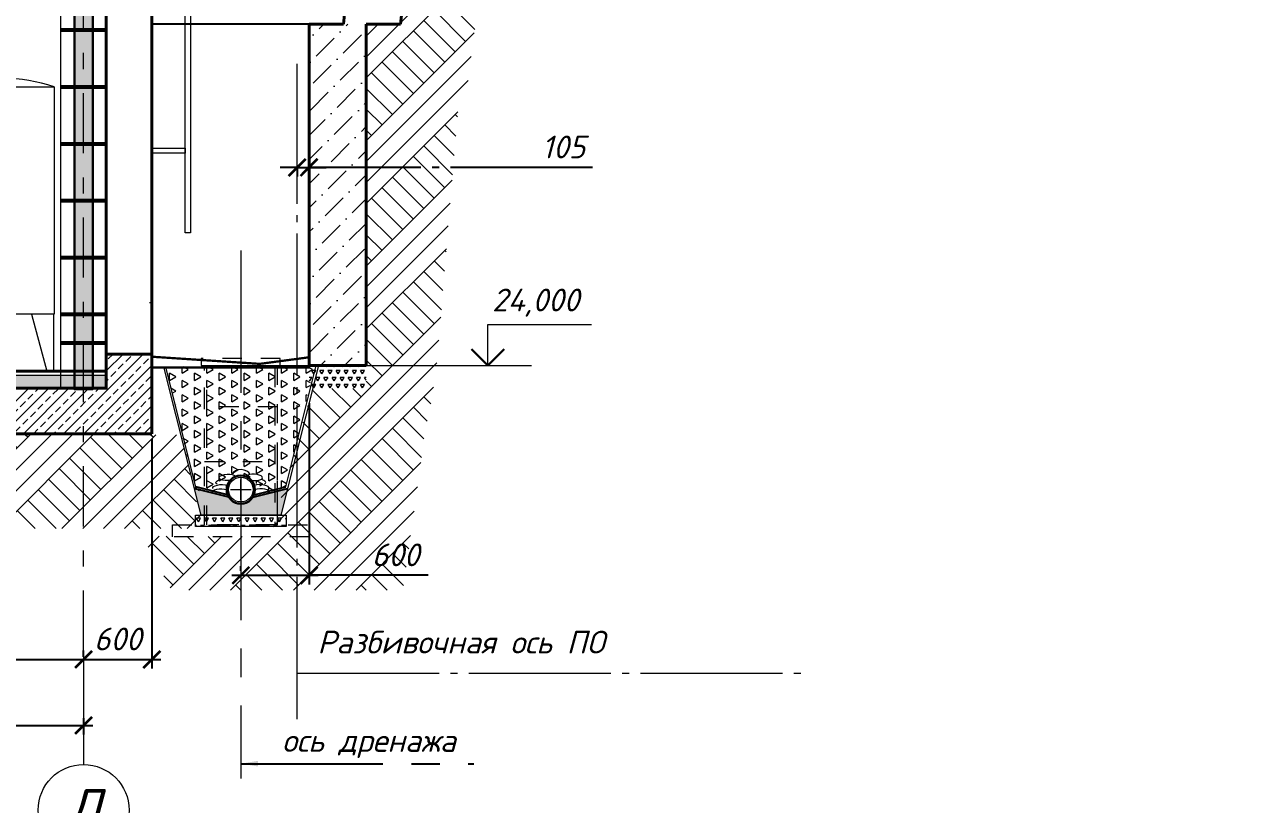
# Model space of a CAD drawing. Header units: millimetres. Extents: x -6419137 to 687965, y -598396 to 179722.
# Drawn here: x 285736 to 296409, y 79356 to 86218 of the extents above; entities that cross this region are included whole.
import ezdxf
from ezdxf.enums import TextEntityAlignment as Align

# ---------------------------------------------------------------- set-up
doc = ezdxf.new("R2010")
doc.units = ezdxf.units.MM
doc.header["$MEASUREMENT"] = 0
for name, pattern in [('CENTER', [2, 1.25, -0.25, 0.25, -0.25]), ('Dashed', [564.4444465637207, 282.2222232818604, -282.2222232818603]), ('Double Dashed copy', [3020, 2500, -200, 119.9999999999999, -200]), ('Штрихштриховая', [10936.11073493958, 5291.666507720947, -2116.666555404663, 1411.111116409302, -2116.666555404669])]:
    doc.linetypes.add(name, pattern=pattern)
for name, color, linetype, lineweight in [('Арматура', 72, 'Continuous', 50), ('лестницы_Ном._пера__94', 252, 'Continuous', 5), ('ОВ_главный', 1, 'Continuous', 30), ('оси_Ном._пера__96', 7, 'Continuous', 5), ('оси_Ном._пера__97', 7, 'Continuous', 20), ('перекрытие_Ном._пера__94', 252, 'Continuous', 13), ('перекрытие_Ном._пера__99', 7, 'Continuous', 40), ('подп стены Инжзащита_Ном._пера__96', 7, 'Continuous', 13), ('подп стены Инжзащита_Ном._пера__97', 7, 'Continuous', 20), ('подп стены Инжзащита_Ном._пера__99', 7, 'Continuous', 40), ('стены наруж_Ном._пера__99', 7, 'Continuous', 40), ('чертеж_Ном._пера__91', 250, 'Continuous', 5), ('чертеж_Ном._пера__96', 7, 'Continuous', 13), ('чертеж_Ном._пера__98', 7, 'Continuous', 35), ('Штриховка', 7, 'Continuous', 5), ('штриховка_Ном._пера__96', 7, 'Continuous', 13)]:
    doc.layers.add(name, color=color, linetype=linetype, lineweight=lineweight)
doc.layers.add('Конструкции', color=7, linetype='Continuous', lineweight=5, true_color=0x0000e6)
for name, color, linetype in [('крыша', 7, 'Continuous'), ('оси', 7, 'Continuous'), ('перекрытие', 7, 'Continuous'), ('подп стены Инжзащита', 7, 'Continuous'), ('размеры', 7, 'Continuous'), ('чертеж', 7, 'Continuous')]:
    doc.layers.add(name, color=color, linetype=linetype)
doc.styles.get("Standard").update_dxf_attribs({"font": 'isocpeui.ttf'})
doc.styles.add('СГЕНЕРИР_СТИЛЬ_1', font='gost_2_304-81_type.ttf')
doc.dimstyles.get("Standard").update_dxf_attribs({"dimtxt": 150, "dimasz": 100, "dimexe": 100, "dimexo": 100, "dimgap": 80, "dimtad": 1, "dimtoh": 1, "dimdec": 0, "dimzin": 0, "dimdsep": 46, "dimtxsty": 'Standard', "dimblk": 'ARCHTICK', "dimblk2": 'ARCHTICK', "dimcen": 0.09, "dimdle": 100, "dimadec": 0, "dimazin": 0, "dimtfac": 1, "dimtdec": 0, "dimtofl": 0, "dimtmove": 0, "dimatfit": 3, "dimfxl": 1, "dimtolj": 1, "dimtzin": 0, "dimarcsym": 0})
pattern_1 = [(90, (655375.1162805106, 192920.4084494919), (109.143950701506, 63.01430437498551), [63.01430437499277, -63.01430437499277]), (29.99999999999295, (655375.1162805106, 192920.4084494919), (-109.1439637413168, 63.01428178939535), [63.01430437499896, -63.01430437499896]), (150.0000000000027, (655429.6882954594, 192951.91564768), (-1.303981086453021e-05, 126.0285861643809), [63.01430437500518, -63.01430437500518])]

# ---------------------------------------------------------------- blocks, each defined once
blk = doc.blocks.new('Элемент разреза_68_3', base_point=(50891.67368244602, -141.992596889315))
at = {"layer": 'штриховка_Ном._пера__96', "linetype": 'Continuous'}
h = blk.add_hatch(dxfattribs=at)
h.set_pattern_fill('ANSI33', color=256, scale=500, style=0)
h.set_pattern_definition([(45, (123176.6755724366, -384.3492877845674), (-88.38834764831843, 88.38834764831844), []), (45, (123265.0639199366, -384.3492877845674), (-88.38834764831843, 88.38834764831844), [62.5, -31.25])])
h.paths.add_polyline_path([(123347.3341900622, -133.6400121985461), (122947.3341900622, -133.6400121985461), (122947.3341900622, -433.9925968893151), (123347.3341900622, -433.9925968893151)])
h.paths.add_polyline_path([(113547.3341900622, -833.992596889315), (123347.3341900622, -833.992596889315), (123347.3341900622, -433.9925968893151), (113547.3341900622, -433.9925968893151)])
h = blk.add_hatch(dxfattribs=at)
h.set_pattern_fill('ANSI31', color=256, scale=3000, angle=45, style=0)
h.set_pattern_definition([(90, (0, 0), (-375, 5.684341886080801e-14), [])])
h.paths.add_polyline_path([(120347.3341900622, -317.9420177065586), (120347.3341900622, -283.6400121985469), (113547.3341900622, -283.6400121985469), (113547.3341900622, -317.9420177065585)])
h.paths.add_polyline_path([(122947.3341900622, -283.640012198547), (122947.3341900622, -383.6400121985459), (122967.3341900622, -383.6400121985459), (122967.3341900622, -283.6400121985469)])
h = blk.add_hatch(dxfattribs=at)
h.set_pattern_fill('AR-CONC', color=256, scale=8, style=0)
h.set_pattern_definition([(49.99999999999999, (0, 8), (57.38081460806028, -5.020170798607609), [6, -66]), (355, (0, 8), (-11.10010668904, 60.17537069600095), [4.8, -52.8]), (100.45144446, (4.78173448, 7.58165248), (46.28070773816896, 55.15519927749035), [5.099215359999998, -56.09136895999998]), (46.18420000000002, (0, 24), (85.37930645372579, -13.24154246344612), [8.999999999999996, -98.99999999999997]), (96.63563549, (7.1149396, 22.89653544), (74.77295565393827, 77.92948806196404), [7.64882736, -84.13710079999998]), (351.1841639899999, (0, 24), (74.77295560438185, 77.92948802159921), [7.2, -79.20000008]), (21, (8, 20), (47.75256416947693, -32.20951125322711), [6, -66]), (326.0000000000001, (8, 20), (19.46522655372654, 58.01200360374824), [4.8, -52.8]), (71.45144474, (11.97938032, 17.31587408), (67.21779013839769, 25.80249222450831), [5.099215200000001, -56.09136896]), (37.50000000000001, (0, 8), (0.9727884253832535, 26.63150830650492), [0, -52.16, 0, -53.6, 0, -53]), (7.499999999999999, (0, 8), (21.04556299537189, 31.55293695058882), [0, -30.56, 0, -50.96, 0, -20.2]), (327.5, (-17.84, 8), (42.70579489379272, -1.80438973875038), [0, -20, 0, -62.4, 0, -82.8]), (317.5, (-25.84, 8), (46.6548935473909, 8.008398586585418), [0, -26, 0, -41.44, 0, -58.8])])
h.paths.add_polyline_path([(122947.3341900622, -433.9925968891904), (122947.3341900622, -321.808378772339), (113547.3341900622, -321.8083787724636), (113547.3341900622, -433.9925968893151)])
at = {"layer": 'перекрытие_Ном._пера__99', "linetype": 'Continuous'}
for p, q in [((113547.3341900622, -283.6400121985461), (122947.3341900622, -283.6400121985797)), ((113547.3341900622, -433.9925968893151), (113547.3341900622, -283.6400121985461)), ((123347.3341900622, -433.9925968893151), (123347.3341900622, -283.6400121985461)), ((113547.3341900622, -833.992596889315), (113547.3341900622, -433.9925968893151)), ((123347.3341900622, -833.992596889315), (123347.3341900622, -433.9925968893151)), ((113547.3341900622, -833.992596889315), (123347.3341900622, -833.992596889315))]:
    blk.add_line(p, q, dxfattribs=at)
blk.add_lwpolyline([(113547.3341900622, -433.9925968893151), (122947.3341900622, -433.9925968893151), (122947.3341900622, -133.6400121985461), (123347.3341900622, -133.6400121985461), (123347.3341900622, -433.9925968893151)], dxfattribs=at)
at = {"layer": 'штриховка_Ном._пера__96', "linetype": 'Continuous'}
blk.add_line((113547.3341900622, -317.9420177065585), (122947.3341900622, -317.9420177064326), dxfattribs=at)
blk = doc.blocks.new('Элемент разреза_86_3', base_point=(50891.67368244602, -141.992596889315))
at = {"layer": 'подп стены Инжзащита_Ном._пера__99', "linetype": 'Continuous'}
for p, q in [((124616.398897207, 2858.007403110685), (124919.1546418185, 2858.007403110685)), ((124616.398897207, -141.9925968893149), (124616.398897207, 2858.007403110685)), ((125120.1538099365, -141.9925968893149), (125120.1538099365, 2858.007403110685)), ((124616.398897207, -141.9925968893149), (125120.1538099365, -141.9925968893149))]:
    blk.add_line(p, q, dxfattribs=at)
blk = doc.blocks.new('Элемент разреза_87_3', base_point=(50891.67368244602, -141.992596889315))
at = {"layer": 'подп стены Инжзащита_Ном._пера__99', "linetype": 'Continuous'}
for p, q in [((124919.1546418185, 2858.007403110685), (125181.9152299827, 5358.007403110685)), ((125181.9152299827, 5358.007403110685), (125481.9152299827, 5358.007403110685)), ((125421.9087816002, 2858.007403110685), (125684.6693697645, 5358.007403110685)), ((125120.1538099365, 2858.007403110685), (125421.9087816002, 2858.007403110685))]:
    blk.add_line(p, q, dxfattribs=at)
blk = doc.blocks.new('Стандартный маркер сетки[19]_3', base_point=(122747.3341900622, 1172.530764060959))
at = {"layer": 'оси_Ном._пера__96', "linetype": 'Штрихштриховая', "ltscale": 0.1}
blk.add_line((122747.3341900622, -2141.992596889315), (122747.3341900622, 11720.83507661518), dxfattribs=at)
at = {"layer": 'оси_Ном._пера__96', "linetype": 'Штрихштриховая'}
blk.add_line((122747.3341900622, -2141.992596889315), (122747.3341900622, -3141.992596889315), dxfattribs=at)
blk.add_point((122747.3341900622, -2141.992596889315), dxfattribs=at)
blk.add_point((122747.3341900622, -2141.992596889315), dxfattribs=at)
at = {"layer": 'оси_Ном._пера__97', "linetype": 'Continuous'}
blk.add_circle((122747.3341900622, -3541.992596889315), 400, dxfattribs=at)
at = {"layer": 'оси_Ном._пера__96', "style": 'СГЕНЕРИР_СТИЛЬ_1'}
blk.add_attdef('AC_MarkerText_1', text='', height=350.0000000000001, rotation=360, dxfattribs=at).set_placement((122591.2127741143, -3811.689451784968), align=Align.BOTTOM_LEFT)
blk = doc.blocks.new('A$C5AA05B08')
at = {"layer": 'ОВ_главный', "color": 1, "lineweight": 0}
for points in [[(-233.5494701990974, 1145.104303065105), (666.6688138120808, 1145.104303065105), (666.6688138120808, -854.8956969348947), (-233.5494701990974, -854.8956969348947)], [(-233.5494701990974, -854.8956969348947), (-38.40916208663839, -854.8956969348947), (-172.9198070322345, -1354.895696934894), (-233.5494701990974, -1354.895696934894)], [(662.7690147842113, -854.8956969348947), (467.6287066717523, -854.8956969348947), (602.1393516173484, -1354.895696934894), (662.7690147842113, -1354.895696934894)]]:
    blk.add_lwpolyline(points, close=True, dxfattribs=at)
blk.add_arc((216.5596718065062, -183.0679980620189), 1402.36938828482, 71.27880729189168, 108.7211927081083, dxfattribs=at)
blk = doc.blocks.new('_ArchTick')
at = {"color": 0, "linetype": 'ByBlock', "const_width": 0.15}
blk.add_lwpolyline([(-0.5, -0.5), (0.5, 0.5)], dxfattribs=at)
blk = doc.blocks.new('A$C5AFB0D83')
at = {"layer": 'чертеж', "color": 1, "linetype": 'Dashed', "lineweight": 20, "ltscale": 0.6}
for points in [[(-456.2317758449062, 1035.942769335583), (237.6017986749939, 1035.942769335583), (237.6017986749939, 1096.178356289554), (-456.2317758449062, 1096.178356289554)], [(-428.6684551900835, 1035.921318691129), (211.3315448099165, 1035.921318691129), (211.3315448099165, -364.0185059556334), (-428.6684551900835, -364.0185059556334)], [(211.3315448099165, 672.7647134919343), (-428.6684551900835, 672.7647134919343), (-428.6684551900835, 1035.921318691129), (211.3315448099165, 1035.921318691129)], [(-408.6684551900835, 1015.921318691129), (191.3315448099165, 1015.921318691129), (191.3315448099165, -364.0185059556334), (-408.6684551900835, -364.0185059556334)], [(211.3315448099165, -364.0185059556334), (-428.6684551900835, -364.0185059556334), (-428.6684551802464, 193.1081767090473), (211.3315448197536, 193.1081767090473)], [(-708.6684551802464, -364.0185059556334), (491.3315448197536, -364.0185059556334), (491.3315448197536, -469.9087165646961), (-708.6684551802464, -469.9087165646961)]]:
    blk.add_lwpolyline(points, close=True, dxfattribs=at)
blk = doc.blocks.new('A$C75B94F84')
at = {"layer": 'штриховка_Ном._пера__96', "linetype": 'Continuous'}
h = blk.add_hatch(dxfattribs=at)
h.set_pattern_fill('TRIANG_0002', color=256, scale=0.88209, style=0, pattern_type=2)
h.set_pattern_definition(pattern_1)
h.paths.add_polyline_path([(-694.1894080179336, 381.8641526166987), (-34.12995661338209, 381.8641526166987), (-34.12995661338209, -599.7206694429115), (-85.05021330254385, -602.3688004771757), (-162.4924074854935, -625.6913030423129), (-204.9151431649516, -644.7717838156314), (-256.2637621849717, -696.8115398969567), (-268.1612347845803, -732.508322854017), (-268.503385240474, -732.9927073138024), (-268.8378654897097, -733.4793912765672), (-269.1646287627809, -733.9683201778644), (-269.4836438800849, -734.4594394532141), (-269.7948718668777, -734.9527023330411), (-269.8542302238056, -735.0496088456966), (-435.7865300640988, -700.436258160993)])
h = blk.add_hatch(dxfattribs=at)
h.set_pattern_fill('TRIANG_0002', color=256, scale=0.88209, style=0, pattern_type=2)
h.set_pattern_definition(pattern_1)
h.paths.add_polyline_path([(615.8997694420395, 393.1820007798743), (355.6588974530459, -700.4362540862094), (186.5022483688663, -734.6076775101938), (128.0474862893461, -658.8551968218671), (127.6239805055084, -658.3237427461609), (127.1754305966024, -657.7945405944811), (126.7019957897137, -657.2677950872385), (126.2038428938249, -656.7436881980648), (125.6811538827606, -656.2224170651061), (125.1341258946923, -655.7041636620161), (124.5629409030662, -655.1891175446908), (123.9678112105757, -654.6774682690339), (123.3489567021024, -654.1693902264669), (122.706604844745, -653.6650729729008), (122.0409755233559, -653.164706064199), (121.3523113693227, -652.6684563095732), (120.6408625965996, -652.176513264887), (119.9068945833424, -651.6890513216349), (119.1506575433887, -651.2062448711804), (118.3724396017205, -650.7282758871843), (117.572513718711, -650.2553035966448), (116.7511680194875, -649.7875099731937), (115.9086982111912, -649.3250618260026), (115.0454151654267, -648.8681183820663), (114.1616297538567, -648.4168540327701), (113.2576528482023, -647.9714280050866), (112.3338180668652, -647.532007108206), (111.3904590282473, -647.0987354046229), (110.4279093505756, -646.6717872857298), (109.4465253990493, -646.2512992317716), (108.4466635388089, -645.8374380519672), (107.4286725525744, -645.4303478087895), (106.3929239700665, -645.0301725647078), (105.3398044850037, -644.637063964441), (104.2696780450933, -644.2511584882413), (103.1829465086339, -643.8725926163497), (48.88207443238935, -611.1525607801887), (-3.536765388213098, -598.129653672142), (-34.12995731967385, -599.7206645510269), (-44.15968266880373, 393.1820007798743)])
h = blk.add_hatch(color=9, dxfattribs=at)
edge = h.paths.add_edge_path()
edge.add_line((-386.9659566232876, -922.6240278026671), (-34.12995661338209, -922.6240278026671))
edge.add_line((-34.12995661338209, -922.6240278026671), (-34.12995661338209, -822.6240278026671))
edge.add_arc((-34.12995661338209, -698.4490241787462), 124.1750036239184, 211.1185795001345, 270, ccw=False)
edge.add_line((-140.4361202863802, -762.6240278026671), (-445.7439794018574, -687.5119366097279))
edge.add_line((-445.7439794018574, -687.5119366097279), (-386.9659566232876, -922.6240278026635))
h = blk.add_hatch(color=9, dxfattribs=at)
edge = h.paths.add_edge_path()
edge.add_line((318.7060433965235, -922.6240278026671), (-34.12995661338209, -922.6240278026671))
edge.add_line((-34.12995661338209, -922.6240278026671), (-34.12995661338209, -822.6240278026671))
edge.add_arc((-34.12995661338209, -698.4490241787462), 124.1750036239184, 270, 328.8814204998656)
edge.add_line((72.17620705961599, -762.6240278026671), (377.4840661750932, -687.5119366097279))
edge.add_line((377.4840661750932, -687.5119366097279), (318.7060433965235, -922.6240278026635))
h = blk.add_hatch(dxfattribs=at)
h.set_pattern_fill('TRIANG_0002', color=256, style=0, pattern_type=2)
h.set_pattern_definition([(120, (741787.8872976601, 217021.6328816909), (35.71873719767564, 61.86668239142541), [35.71874999999992, -35.71874999999992]), (60.00000000000002, (741787.8872976601, 217021.6328816909), (71.43748719767562, 7.391425441483079e-06), [35.71875, -35.71875]), (180, (741805.7466726601, 217052.5662566909), (-35.71875, 61.866675), [35.71875, -35.71875])])
h.paths.add_polyline_path([(365.8700433767808, -922.6240278026635), (365.8700433767808, -1022.624027802667), (-434.1299566232192, -1022.624027802667), (-434.1299566232192, -922.6240278026926)])
for points in [[(-139.5913185167883, -764.0030680698765), (-445.7439794018574, -687.5119366097279)], [(-150.12757013386, -742.7658966152812), (-430.8675639934081, -672.6240278026671)], [(71.33140529002412, -764.0030680698765), (377.4840661750932, -687.5119366097279)], [(81.8676569070958, -742.7658966152812), (362.6076507666439, -672.6240278026671)]]:
    blk.add_lwpolyline(points)
at = {"layer": 'подп стены Инжзащита_Ном._пера__97', "linetype": 'Continuous'}
for p, q in [((-712.9509143915202, 381.3158033474174), (-386.9659566035261, -922.6240278026671)), ((-423.9188117396843, -700.4362543352836), (-694.1894080179336, 381.3158033474174)), ((644.691001164756, 381.3158033474174), (318.706043376762, -922.6240278026671)), ((362.6076507666439, -672.6240278026671), (625.9294947911694, 381.3158033474174)), ((318.706043376762, -922.6240278026671), (-386.9659566232003, -922.6240278026671))]:
    blk.add_line(p, q, dxfattribs=at)
at = {"layer": 'подп стены Инжзащита_Ном._пера__97', "linetype": 'Continuous', "flags": 128}
blk.add_lwpolyline([(-434.1299566232192, -922.6240278026671), (365.8700433767808, -922.6240278026671), (365.8700433767808, -1022.624027802667), (-434.1299566232192, -1022.624027802667)], close=True, dxfattribs=at)
at = {"layer": 'подп стены Инжзащита_Ном._пера__97', "linetype": 'Continuous', "extrusion": (0, 0, -0.9999999999999999)}
blk.add_ellipse((-151.700152925041, -590.8186094884768), major_axis=(-73.03876382086399, -3.325759077570574), ratio=0.3889195292750783, start_param=4.394692445701807, end_param=9.389020305803431, dxfattribs=at)
at = {"layer": 'чертеж_Ном._пера__96', "color": 1}
for p, q in [((-34.12995661338209, -788.4490241788917), (-34.12995661338209, -608.4490241786007)), ((-124.1299566135276, -698.4490241787462), (55.87004338676343, -698.4490241787462))]:
    blk.add_line(p, q, dxfattribs=at)
at = {"layer": 'чертеж_Ном._пера__96', "color": 1, "linetype": 'Continuous', "lineweight": 30}
blk.add_circle((-34.12995661338209, -698.4490241787462), 124.175003623918, dxfattribs=at)
at = {"layer": 'чертеж_Ном._пера__96', "linetype": 'Continuous'}
blk.add_circle((-34.12995661338209, -698.4490241787462), 108.368975041378, dxfattribs=at)
at = {"layer": 'штриховка_Ном._пера__96', "linetype": 'Continuous'}
for centre, major_axis, ratio, start_param, end_param in [((-28.74496037323843, -566.4572269226337), (75.50271537440534, -3.437953052621715), 0.5792910463515935, 0.1582924166665951, 3.105834998623844), ((83.44023969827686, -590.8186094884768), (73.03876382086399, -3.325759077570574), 0.3889195292750783, 4.394692445701807, 9.389020305803431), ((111.9864181112498, -633.3748459708659), (73.03876382086399, -3.325759077570574), 0.3889195292750783, 5.74065455346765, 7.41716424478949), ((137.3943406219769, -682.1908553539906), (76.00551763299937, -2.137142417956362), 0.3731284100445184, 6.136250736590093, 8.640535735464326), ((143.2879378079379, -719.9921835854184), (76.00551763299937, -2.137142417956362), 0.3731284100445184, 6.136250736590093, 8.640535735464326)]:
    blk.add_ellipse(centre, major_axis=major_axis, ratio=ratio, start_param=start_param, end_param=end_param, dxfattribs=at)
at = {"layer": 'штриховка_Ном._пера__96', "linetype": 'Continuous', "extrusion": (0, 0, -0.9999999999999999)}
blk.add_ellipse((-180.246331338014, -633.3748459708659), major_axis=(-73.03876382086399, -3.325759077570574), ratio=0.3889195292750783, start_param=5.74065455346765, end_param=7.41716424478949, dxfattribs=at)
at = {"layer": 'штриховка_Ном._пера__96', "linetype": 'Continuous', "extrusion": (0, 0, -1)}
for centre in [(-211.547851034702, -719.9921835854184), (-205.6542538487411, -682.1908553539906)]:
    blk.add_ellipse(centre, major_axis=(-76.00551763299937, -2.137142417956362), ratio=0.3731284100445184, start_param=6.136250736590093, end_param=8.640535735464326, dxfattribs=at)
at = {"layer": 'чертеж_Ном._пера__96'}
blk.add_blockref('A$C5AFB0D83', (74.53849857670139, -642.7994932644942), dxfattribs=at)
blk = doc.blocks.new('Отметка высоты (ГОСТ)[26]_3', base_point=(115340.7636138566, -141.992596889315))
at = {"layer": 'чертеж_Ном._пера__91', "linetype": 'Continuous'}
for p, q in [((115340.7636138566, -141.992596889315), (115340.7636138566, 308.0074031106851)), ((115340.7636138566, 308.0074031106851), (116482.6605078209, 308.0074031106851)), ((114709.4424141908, -141.992596889315), (115540.7636138566, -141.992596889315))]:
    blk.add_line(p, q, dxfattribs=at)
at = {"layer": 'чертеж_Ном._пера__98', "linetype": 'Continuous', "lineweight": 30}
for q in [(115160.7636138566, 38.007403110685), (115520.7636138566, 38.007403110685)]:
    blk.add_line((115340.7636138566, -141.992596889315), q, dxfattribs=at)
blk = doc.blocks.new('*D606')
at = {"layer": 'Defpoints', "color": 0, "transparency": 16777216}
for p in [(277857.2913988768, 80209.07849484554), (286257.2913988768, 80167.61114631547), (286257.2913988768, 80052.33135159992)]:
    blk.add_point(p, dxfattribs=at)
at = {"layer": 'размеры', "color": 0, "lineweight": -2, "transparency": 16777216}
for p, q in [((277857.2913988768, 80159.07849484554), (277857.2913988768, 79972.33135159992)), ((277777.2913988768, 80052.33135159992), (286337.2913988768, 80052.33135159992)), ((286257.2913988768, 80117.61114631547), (286257.2913988768, 79972.33135159992))]:
    blk.add_line(p, q, dxfattribs=at)
at = {"layer": 'размеры', "color": 0, "lineweight": -2, "transparency": 16777216, "xscale": 150, "yscale": 150, "zscale": 150, "rotation": 180}
blk.add_blockref('_ArchTick', (277857.2913988768, 80052.33135159992), dxfattribs=at)
at = {"layer": 'размеры', "color": 0, "lineweight": -2, "transparency": 16777216, "xscale": 150, "yscale": 150, "zscale": 150}
blk.add_blockref('_ArchTick', (286257.2913988768, 80052.33135159992), dxfattribs=at)
at = {"layer": 'размеры', "color": 0, "transparency": 16777216, "insert": (282057.2913988768, 80232.33135159992), "char_height": 200, "attachment_point": 5}
blk.add_mtext('\\A1;8400', dxfattribs=at)
blk = doc.blocks.new('*D607')
at = {"layer": 'Defpoints', "color": 0, "transparency": 16777216}
for p in [(286857.2913988768, 82624.15049917376), (286257.2913988768, 80621.62658892098), (286857.2913988768, 80633.16557412306)]:
    blk.add_point(p, dxfattribs=at)
at = {"layer": 'размеры', "color": 0, "lineweight": -2, "transparency": 16777216}
for p, q in [((286857.2913988768, 82574.15049917376), (286857.2913988768, 80553.16557412306)), ((286257.2913988768, 80671.62658892098), (286257.2913988768, 80713.16557412306)), ((286177.2913988768, 80633.16557412306), (286937.2913988768, 80633.16557412306))]:
    blk.add_line(p, q, dxfattribs=at)
at = {"layer": 'размеры', "color": 0, "lineweight": -2, "transparency": 16777216, "xscale": 150, "yscale": 150, "zscale": 150, "rotation": 180}
blk.add_blockref('_ArchTick', (286257.2913988768, 80633.16557412306), dxfattribs=at)
at = {"layer": 'размеры', "color": 0, "lineweight": -2, "transparency": 16777216, "xscale": 150, "yscale": 150, "zscale": 150}
blk.add_blockref('_ArchTick', (286857.2913988768, 80633.16557412306), dxfattribs=at)
at = {"layer": 'размеры', "color": 0, "transparency": 16777216, "insert": (286557.2913988768, 80813.16557412306), "char_height": 200, "attachment_point": 5}
blk.add_mtext('\\A1;600', dxfattribs=at)
blk = doc.blocks.new('*D609')
at = {"layer": 'Defpoints', "color": 0, "transparency": 16777216}
for p in [(283857.2913988768, 81265.82602252348), (286257.2913988768, 80633.16557412306), (286257.2913988768, 80605.72547938983)]:
    blk.add_point(p, dxfattribs=at)
at = {"layer": 'размеры', "color": 0, "lineweight": -2, "transparency": 16777216}
for p, q in [((283857.2913988768, 81215.82602252348), (283857.2913988768, 80553.16557412306)), ((286257.2913988768, 80655.72547938983), (286257.2913988768, 80713.16557412306)), ((283777.2913988768, 80633.16557412306), (286337.2913988768, 80633.16557412306))]:
    blk.add_line(p, q, dxfattribs=at)
at = {"layer": 'размеры', "color": 0, "lineweight": -2, "transparency": 16777216, "xscale": 150, "yscale": 150, "zscale": 150, "rotation": 180}
blk.add_blockref('_ArchTick', (283857.2913988768, 80633.16557412306), dxfattribs=at)
at = {"layer": 'размеры', "color": 0, "lineweight": -2, "transparency": 16777216, "xscale": 150, "yscale": 150, "zscale": 150}
blk.add_blockref('_ArchTick', (286257.2913988768, 80633.16557412306), dxfattribs=at)
at = {"layer": 'размеры', "color": 0, "transparency": 16777216, "insert": (285048.0228978354, 80813.16557412306), "char_height": 200, "attachment_point": 5}
blk.add_mtext('\\A1;2400', dxfattribs=at)
blk = doc.blocks.new('*D610')
at = {"layer": 'Defpoints', "color": 0, "linetype": 'Double Dashed copy', "ltscale": 0.5, "transparency": 16777216}
for p in [(288135.2913988769, 85025.96663989223), (288240.2913988768, 85025.96663989223), (288240.2913988768, 84959.04159386718)]:
    blk.add_point(p, dxfattribs=at)
at = {"layer": 'подп стены Инжзащита_Ном._пера__96', "color": 0, "linetype": 'Double Dashed copy', "lineweight": -2, "ltscale": 0.5, "transparency": 16777216}
for p, q in [((288135.2913988769, 84959.04159386718), (287985.2913988769, 84959.04159386718)), ((288135.2913988769, 84975.96663989223), (288135.2913988769, 84879.04159386718)), ((288135.2913988769, 84959.04159386718), (288240.2913988768, 84959.04159386718)), ((288240.2913988768, 84975.96663989223), (288240.2913988768, 84879.04159386718)), ((288240.2913988768, 84959.04159386718), (288390.2913988768, 84959.04159386718)), ((290734.1247217371, 84959.04159386718), (288240.2913988768, 84959.04159386718))]:
    blk.add_line(p, q, dxfattribs=at)
at = {"layer": 'подп стены Инжзащита_Ном._пера__96', "color": 0, "linetype": 'Double Dashed copy', "lineweight": -2, "ltscale": 0.5, "transparency": 16777216, "xscale": 150, "yscale": 150, "zscale": 150}
blk.add_blockref('_ArchTick', (288135.2913988769, 84959.04159386718), dxfattribs=at)
at = {"layer": 'подп стены Инжзащита_Ном._пера__96', "color": 0, "linetype": 'Double Dashed copy', "lineweight": -2, "ltscale": 0.5, "transparency": 16777216, "xscale": 150, "yscale": 150, "zscale": 150, "rotation": 180}
blk.add_blockref('_ArchTick', (288240.2913988768, 84959.04159386718), dxfattribs=at)
at = {"layer": 'подп стены Инжзащита_Ном._пера__96', "color": 0, "linetype": 'Double Dashed copy', "ltscale": 0.5, "transparency": 16777216, "insert": (290478.0641156765, 85139.04159386718), "char_height": 200, "attachment_point": 5}
blk.add_mtext('\\A1;105', dxfattribs=at)
blk = doc.blocks.new('*D612')
at = {"layer": 'Defpoints', "color": 0, "transparency": 16777216}
for p in [(288240.2913988769, 82935.67497350345), (287640.2913988768, 81361.19022469677), (288240.2913988769, 81372.72920989885)]:
    blk.add_point(p, dxfattribs=at)
at = {"layer": 'размеры', "color": 0, "lineweight": -2, "transparency": 16777216}
for p, q in [((288240.2913988769, 82885.67497350345), (288240.2913988769, 81292.72920989885)), ((287640.2913988768, 81411.19022469677), (287640.2913988768, 81452.72920989885)), ((287560.2913988768, 81372.72920989885), (288320.2913988769, 81372.72920989885)), ((289288.9091078541, 81372.72920989885), (288240.2913988769, 81372.72920989885))]:
    blk.add_line(p, q, dxfattribs=at)
at = {"layer": 'размеры', "color": 0, "lineweight": -2, "transparency": 16777216, "xscale": 150, "yscale": 150, "zscale": 150, "rotation": 180}
blk.add_blockref('_ArchTick', (287640.2913988768, 81372.72920989885), dxfattribs=at)
at = {"layer": 'размеры', "color": 0, "lineweight": -2, "transparency": 16777216, "xscale": 150, "yscale": 150, "zscale": 150}
blk.add_blockref('_ArchTick', (288240.2913988769, 81372.72920989885), dxfattribs=at)
at = {"layer": 'размеры', "color": 0, "transparency": 16777216, "insert": (289001.106077551, 81552.72920989885), "char_height": 200, "attachment_point": 5}
blk.add_mtext('\\A1;600', dxfattribs=at)
blk = doc.blocks.new('A$C79FA3FF9')
at = {"layer": 'крыша', "lineweight": 5}
for points in [[(709.4008339571935, 6813.061759979004), (-971.6510225207658, 6813.061759979004)], [(-837.2591213410778, 6813.061759979004), (-837.2591213410778, 5613.061759979004)], [(709.4008339571935, 6813.061759979004), (393.0338112214815, 6813.061759979004), (393.0338112214813, -3211.684179310513), (793.0338112214813, -3211.684179310513), (793.0338112214815, 6802.761593907071)], [(793.0338112214815, 6802.76159390707), (793.0338112214813, -3211.684179310513), (1093.033811221481, -3211.684179310513), (1093.033811221481, 6475.71561112209)], [(-1380.925541465593, 6357.621150531591), (-1380.925541465593, 5613.061759979004), (1093.033811221481, 5613.061759979004), (1093.033811221481, 6475.715611122089)], [(438.4934422754488, 4826.380257893237), (1093.033811221481, 4826.380257893238)], [(438.4934422754488, 4039.698755807469), (1093.033811221481, 4039.69875580747)], [(438.4934422754498, 3253.017253721701), (1093.033811221482, 3253.017253721702)], [(438.4934422754509, 2466.335751635934), (1093.033811221483, 2466.335751635935)], [(438.4934422754521, 1679.654249550166), (1093.033811221484, 1679.654249550167)], [(438.4934422754532, 892.9727474643988), (1093.033811221485, 892.9727474643996)], [(438.4934422754542, 106.2912453786311), (1093.033811221487, 106.2912453786321)], [(438.4934422754554, -680.3902567071362), (1093.033811221488, -680.3902567071353)], [(438.4934422754565, -1524.967665273195), (1093.033811221489, -1524.967665273194)], [(438.4934422754575, -2320.733593088487), (1093.03381122149, -2320.733593088487)]]:
    blk.add_lwpolyline(points, dxfattribs=at)
for points in [[(-1380.925541465593, 5613.061759979004), (393.0338112214815, 5613.061759979004), (393.0338112214815, 5504.797316808434), (-1380.925541465593, 5504.797316808434)], [(393.0338112214857, 5613.061759979004), (438.4934422754495, 5613.061759979004), (438.4934422754449, -5402.138518810796), (393.0338112214813, -5402.138518810796)], [(-1380.925541465593, 5504.797316808434), (-1322.220605386377, 5504.797316808434), (-1322.220605386377, 5309.04153119072), (-1380.925541465593, 5309.04153119072)], [(92.67612755921436, 4364.708789323602), (393.0338112214813, 4364.708789323602), (393.0338112214813, 4320.251915059314), (92.67612755921436, 4320.251915059314)], [(92.67612755921436, 1344.50786443986), (393.0338112214813, 1344.50786443986), (393.0338112214813, 1300.050990175572), (92.67612755921436, 1300.050990175572)], [(92.67612755921436, -1847.003214677796), (393.0338112214813, -1847.003214677796), (393.0338112214813, -1891.460088942083), (92.67612755921436, -1891.460088942083)], [(92.67612755921436, -4655.49213556014), (393.0338112214813, -4655.49213556014), (393.0338112214813, -4699.949009824428), (92.67612755921436, -4699.949009824428)]]:
    blk.add_lwpolyline(points, close=True, dxfattribs=at)
for centre, radius, start, end in [((-921.3675518381083, 6356.260962565224), 459.5600025478272, 96.28168342244167, 180.1695820854104), ((703.3676032068099, 6419.392262277855), 393.7157265001775, 8.224715539725342, 89.12197515701776)]:
    blk.add_arc(centre, radius, start, end, dxfattribs=at)

msp = doc.modelspace()

# ---------------------------------------------------------------- hatches: boundary and pattern name
at = {"layer": 'перекрытие_Ном._пера__94', "linetype": 'Continuous'}
msp.add_hatch(color=256, dxfattribs=at).paths.add_polyline_path([(286337.2913988768, 83009.27360131267), (286337.2913988768, 86997.62618600341), (286177.2913988768, 86997.6261860033), (286177.2913988768, 83009.27360131254)])
at = {"layer": 'подп стены Инжзащита_Ном._пера__96', "linetype": 'Continuous'}
h = msp.add_hatch(dxfattribs=at)
h.set_pattern_fill('Ж_Б_2_0003', color=256, style=0, pattern_type=2)
h.set_pattern_definition([(45, (214003.2288817426, 81217.62618600336), (-212.1320343559642, 212.1320343559643), [225, -75, 0, -75]), (45, (214029.745386037, 81456.27472465382), (-212.1320343559642, 212.1320343559643), [225, -75, 0, -75])])
h.paths.add_polyline_path([(288743.5459251325, 83217.62618600336), (288738.6774813298, 86217.62618600336), (288235.9233415481, 86217.62618600336), (288240.7917853507, 83217.62618600336)])
at = {"layer": 'штриховка_Ном._пера__96', "linetype": 'Continuous'}
h = msp.add_hatch(dxfattribs=at)
h.set_pattern_fill('ГРУНТ_0003', color=256, style=0, pattern_type=2)
h.set_pattern_definition([(45, (214515.5661841158, 83217.62618600336), (-275.7716345475098, 275.7716345475098), []), (45, (214423.6423059333, 83309.55006418587), (-551.5432690950197, 551.5432690950197), []), (45, (214331.7184277509, 83401.47394236838), (-551.5432690950197, 551.5432690950197), []), (135, (214239.7945495683, 83493.39782055088), (91.92387818250326, 91.9238781825033), [389.9999856948852, -389.9999856948852])])
h.paths.add_polyline_path([(296408.6856788306, 90674.38565333525), (291214.4354379686, 90674.38565333525), (291239.4287990061, 90993.95673588628), (289844.4813543589, 91089.4712440764), (289608.5618714343, 88717.62618600336), (289308.5618714343, 88717.62618600336), (289045.8012832701, 86217.62618600336), (288744.0463116063, 86217.62618600336), (288744.0463116063, 83015.56505375226), (288271.7636902586, 83016.36532298586), (288271.58165281, 83015.6371731913), (287897.1306447872, 81711.73597539429), (286773.9267285146, 81716.50476340641), (287031.2725675809, 81242.97765689247), (289066.0894613137, 81242.97765689247), (289246.063351642, 82517.6261860034), (289239.5800367069, 82517.62618600343), (289326.4447454104, 82961.19928141487), (289327.7176205004, 82979.97135775964), (289359.9975088193, 83180.92861391351), (289554.8959217643, 85517.62618600349), (289615.0943856221, 85517.62618600349), (289956.8857151432, 88243.75860100318), (290201.0643221351, 88243.75860100318), (290417.1695674564, 90156.44298643689), (296408.6856788306, 90156.44298643689)])
h = msp.add_hatch(dxfattribs=at)
h.set_pattern_fill('TRIANG_0003', color=256, style=0, pattern_type=2)
h.set_pattern_definition([(120, (1030660.438258772, 301161.883095497), (35.71873719767564, 61.86668239142541), [35.7187499999999, -35.7187499999999]), (60.00000000000002, (1030660.438258772, 301161.883095497), (71.43748719767562, 7.391425441483079e-06), [35.71875, -35.71875]), (180, (1030678.297633772, 301192.8164704971), (-35.71875, 61.866675), [35.71875, -35.71875])])
h.paths.add_polyline_path([(288741.8729909153, 83217.62618600344), (288741.8729909153, 83017.62618600344), (288241.8729909153, 83017.62618600344), (288241.8729909153, 83217.62618600341)])
h = msp.add_hatch(dxfattribs=at)
h.set_pattern_fill('ГРУНТ_0003', color=256, style=0, pattern_type=2)
h.set_pattern_definition([(45, (214064.6308912607, 83137.62618600336), (-275.7716345475098, 275.7716345475098), []), (45, (213972.7070130782, 83229.55006418587), (-551.5432690950197, 551.5432690950197), []), (45, (213880.7831348957, 83321.47394236838), (-551.5432690950197, 551.5432690950197), []), (135, (213788.8592567132, 83413.39782055088), (91.92387818250326, 91.9238781825033), [389.9999856948852, -389.9999856948852])])
h.paths.add_polyline_path([(264794.2557438064, 82807.94187354887), (264791.5989686142, 82150.71536506653), (276078.4613952166, 82312.31167697022), (276078.4613952164, 81783.8136309236), (287306.741600392, 81783.8136309236), (287114.1861286012, 82609.27360131261), (286520.2913988769, 82609.27360131261), (277056.8558169368, 82609.27360131261), (277057.7269808166, 82967.62011098568)])

# ---------------------------------------------------------------- linework, layer by layer
msp.add_lwpolyline([(288240.2913988768, 86217.62618600336), (286857.2913988767, 86217.62618600336)])
at = {"layer": 'Арматура', "lineweight": 53}
for points in [[(286057.2913988768, 86167.8051789633), (286457.2913988768, 86167.8051789633)], [(286057.2913988768, 85667.8051789633), (286457.2913988768, 85667.8051789633)], [(286057.2913988768, 85167.8051789633), (286457.2913988768, 85167.8051789633)], [(286057.2913988768, 84667.8051789633), (286457.2913988768, 84667.8051789633)], [(286057.2913988768, 84167.8051789633), (286457.2913988768, 84167.8051789633)], [(286057.2913988768, 83667.8051789633), (286457.2913988768, 83667.8051789633)], [(286057.2913988768, 83417.8051789633), (286457.2913988768, 83417.8051789633)]]:
    msp.add_lwpolyline(points, dxfattribs=at)
at = {"layer": 'Конструкции', "color": 5}
msp.add_lwpolyline([(284057.2913988768, 86997.62618600336), (286057.2913988768, 86997.62618600336), (286457.2913988768, 86997.62618600336), (286457.2913988768, 83009.27360131261), (286057.2913988768, 83009.27360131261), (286057.2913988768, 86621.11975636626)], dxfattribs=at)
at = {"layer": 'Конструкции', "color": 0, "lineweight": 30}
msp.add_lwpolyline([(286177.2913988768, 86997.62618600336), (286337.2913988768, 86997.62618600336), (286337.2913988768, 83009.27360131261), (286177.2913988768, 83009.27360131261)], close=True, dxfattribs=at)
at = {"layer": 'подп стены Инжзащита_Ном._пера__96', "color": 102, "linetype": 'Double Dashed copy', "ltscale": 0.5}
msp.add_line((288135.2913988769, 80108.49975797447), (288135.2913988769, 85870.96149354955), dxfattribs=at)
msp.add_lwpolyline([(288135.2913988769, 80512.36446614578), (292573.3873158079, 80512.36446614578)], dxfattribs=at)
at = {"layer": 'стены наруж_Ном._пера__99', "linetype": 'Continuous'}
msp.add_lwpolyline([(286457.2913988767, 86997.62618600336), (286457.2913988768, 83317.62618600338), (286857.2913988768, 83317.62618600338), (286857.2913988768, 92716.6464739228), (286457.2913988767, 92716.6464739228), (286457.2913988767, 87197.62618600336)], dxfattribs=at)
at = {"layer": 'чертеж', "color": 44, "const_width": 20}
msp.add_lwpolyline([(288244.4985635323, 83290.25953386276), (287806.7404392123, 83231.92412427161), (286861.4985635322, 83294.50209514162), (286861.230715965, 83199.86413257947), (288240.2913988768, 83199.86413257947), (288240.2913988768, 83289.69888938864)], dxfattribs=at)
at = {"layer": 'чертеж_Ном._пера__96', "color": 1, "linetype": 'CENTER', "ltscale": 1000}
msp.add_lwpolyline([(287640.2913988768, 84228.09368083719), (287640.2913988768, 79587.87785692772)], dxfattribs=at)
at = {"layer": 'чертеж_Ном._пера__96'}
msp.add_lwpolyline([(287466.903313781, 83217.62618600336), (290196.425075955, 83217.62618600336)], dxfattribs=at)
at = {"layer": 'Штриховка'}
msp.add_lwpolyline([(286857.2913988768, 83167.62618600338), (286857.2913988768, 83767.62618600338), (286837.2913988768, 83767.62618600338)], dxfattribs=at)

# ---------------------------------------------------------------- block references
at = {"layer": 'лестницы_Ном._пера__94'}
msp.add_blockref('A$C79FA3FF9', (286758.0265768268, 89785.10827472733), dxfattribs=at)
at = {"layer": 'ОВ_главный', "color": 1, "lineweight": 0}
msp.add_blockref('A$C5AA05B08', (285331.8872123028, 84522.52188293825), dxfattribs=at)
at = {"layer": 'оси', "color": 251, "linetype": 'Continuous', "lineweight": 13}
ref = msp.add_blockref('Стандартный маркер сетки[19]_3', (286257.2913988768, 84023.6018557958), dxfattribs=at)
ref.add_attrib('AC_MarkerText_1', 'Д', dxfattribs={"layer": 'оси_Ном._пера__96', "color": 7, "linetype": 'Continuous', "lineweight": 13, "height": 350.0000000000001, "rotation": 360}).set_placement((286101.1699829288, 79039.38163994989), align=Align.BOTTOM_LEFT)
at = {"layer": 'перекрытие'}
msp.add_blockref('Элемент разреза_68_3', (214401.6308912606, 83309.27360131261), dxfattribs=at)
at = {"layer": 'подп стены Инжзащита'}
for name in ['Элемент разреза_87_3', 'Элемент разреза_86_3']:
    msp.add_blockref(name, (214515.5661841158, 83217.62618600336), dxfattribs=at)
at = {"layer": 'чертеж', "linetype": 'Continuous', "xscale": 0.8, "yscale": 0.8, "zscale": 0.8}
msp.add_blockref('Отметка высоты (ГОСТ)[26]_3', (289811.8217345875, 83217.62618600336), dxfattribs=at)
at = {"layer": 'чертеж'}
msp.add_blockref('A$C75B94F84', (287674.4213554902, 82824.44418522349), dxfattribs=at)

# ---------------------------------------------------------------- texts
at = {"layer": 'подп стены Инжзащита_Ном._пера__96', "color": 102, "linetype": 'Double Dashed copy', "ltscale": 0.5, "insert": (288314.0641317014, 80685.57797983696), "char_height": 200, "attachment_point": 7}
msp.add_mtext('Разбивочная ось ПО', dxfattribs=at)
at = {"layer": 'чертеж_Ном._пера__96', "insert": (289850.2896049107, 83646.82121989528), "char_height": 200, "attachment_point": 7}
msp.add_mtext('{\\C5;24,000\\A1;\\H0.66x;\\S^  ;}', dxfattribs=at)
at = {"layer": 'чертеж_Ном._пера__96', "color": 1, "linetype": 'CENTER', "ltscale": 1000, "insert": (288003.5046767491, 79766.06638498686), "char_height": 200, "attachment_point": 7}
msp.add_mtext('ось дренажа', dxfattribs=at)

# ---------------------------------------------------------------- dimensions: what is measured, and where the dimension line sits
at = {"layer": 'подп стены Инжзащита_Ном._пера__96', "color": 102, "linetype": 'Double Dashed copy', "ltscale": 0.5}
dim = msp.add_linear_dim(base=(288240.2913988768, 84959.04159386718), p1=(288135.2913988769, 85025.96663989223), p2=(288240.2913988768, 85025.96663989223), dimstyle='Standard', override={"dimtxt": 200, "dimasz": 150, "dimexe": 80, "dimexo": 50, "dimgap": 80, "dimtad": 1, "dimtih": 0, "dimdec": 0, "dimblk": 'ArchTick', "dimdle": 80, "dimtdec": 0, "dimtmove": 1}, dxfattribs=at)
dim.commit()
dim.dimension.update_dxf_attribs({"geometry": '*D610', "text_midpoint": (290478.0641156765, 84959.04159386718), "dimtype": 160})
at = {"layer": 'размеры'}
for base, p1, p2, picture, middle in [((288240.2913988769, 81372.72920989885), (287640.2913988768, 81361.19022469677), (288240.2913988769, 82935.67497350345), '*D612', (289001.106077551, 81337.64339694404)), ((286857.2913988768, 80633.16557412306), (286257.2913988768, 80621.62658892098), (286857.2913988768, 82624.15049917376), '*D607', (286557.2913988768, 80633.16557412306)), ((286257.2913988768, 80633.16557412306), (283857.2913988768, 81265.82602252348), (286257.2913988768, 80605.72547938983), '*D609', (285048.0228978354, 80633.16557412306)), ((286257.2913988768, 80052.33135159992), (277857.2913988768, 80209.07849484554), (286257.2913988768, 80167.61114631547), '*D606', (282057.2913988768, 80052.33135159992))]:
    dim = msp.add_linear_dim(base=base, p1=p1, p2=p2, dimstyle='Standard', override={"dimtxt": 200, "dimasz": 150, "dimexe": 80, "dimexo": 50, "dimgap": 80, "dimtad": 1, "dimtih": 0, "dimdec": 0, "dimblk": 'ArchTick', "dimdle": 80, "dimtdec": 0, "dimtmove": 1}, dxfattribs=at)
    dim.commit()
    dim.dimension.update_dxf_attribs({"geometry": picture, "text_midpoint": middle, "dimtype": 160})

# ---------------------------------------------------------------- leaders
at = {"layer": 'чертеж_Ном._пера__96', "color": 1, "linetype": 'CENTER', "ltscale": 1000}
msp.add_leader([(287640.2913988768, 79716.81887292591), (289690.3925332031, 79716.81887292591)], dimstyle='Standard', override={"dimtxt": 250, "dimasz": 150, "dimexe": 80, "dimexo": 50, "dimgap": 80, "dimtad": 0, "dimtih": 0, "dimdec": 0, "dimdle": 80, "dimtdec": 0, "dimtmove": 1}, dxfattribs=at)

doc.saveas('drawing.dxf')
